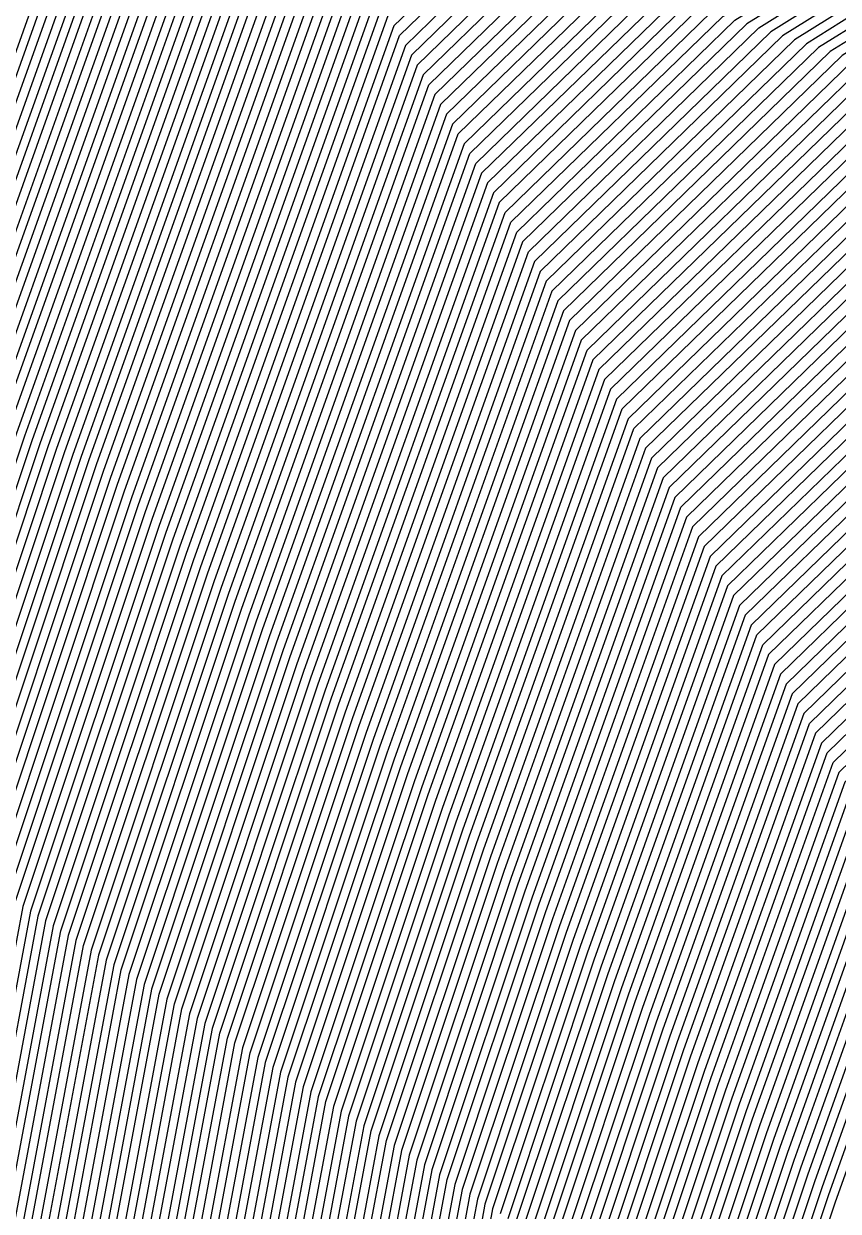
# Model space of a CAD drawing. Extents: x 7084 to 11035, y 13750 to 16729.
# Drawn here: x 8772.1 to 8827.6, y 15227 to 15308 of the extents above; entities that cross this region are included whole.
import ezdxf

# ---------------------------------------------------------------- set-up
doc = ezdxf.new("R2010")
doc.units = 0
doc.layers.add('Default', color=7, linetype='Continuous')

msp = doc.modelspace()

# ---------------------------------------------------------------- linework, layer by layer
at = {"layer": 'Default'}
for points in [[(9575.924, 15460.557), (9544.947, 15468.968), (9419.397, 15515.003), (9408.114, 15519.311), (9290.935, 15452.352), (9279.857, 15456.249), (9097.81, 15439.509), (9078.116, 15440.125), (8942.104, 15429.662), (8926.513, 15425.97), (8917.281, 15419.405), (8924.92, 15410.149), (8788.162, 15324.675), (8781.21, 15326.488), (8776.286, 15319.513), (8763.299, 15283.147), (8754.929, 15258.037), (8749.184, 15246.139), (8736.63, 15179.179)], [(8738.025, 15178.998), (8750.678, 15246.483), (8755.963, 15257.43), (8764.398, 15282.737), (8777.488, 15319.388), (8782.018, 15325.805), (8788.413, 15324.137), (8925.589, 15409.872), (8918.562, 15418.388), (8927.055, 15424.427), (8941.398, 15427.824), (9078.477, 15438.369), (9096.596, 15437.803), (9280.07, 15454.674), (9290.262, 15451.088), (9408.361, 15518.573), (9418.741, 15514.609), (9545.275, 15468.213), (9573.774, 15460.475)], [(8763.848, 15282.942), (8776.887, 15319.451), (8781.614, 15326.146), (8788.287, 15324.406), (8925.255, 15410.011), (8917.921, 15418.896), (8926.784, 15425.198), (8941.751, 15428.743), (9078.297, 15439.247), (9097.203, 15438.656), (9279.964, 15455.462), (9290.598, 15451.72), (9408.237, 15518.942), (9419.069, 15514.806), (9545.111, 15468.591), (9574.849, 15460.516)], [(9677.89, 15364.754), (9571.624, 15460.393), (9545.603, 15467.459), (9418.085, 15514.216), (9408.607, 15517.834), (9289.589, 15449.824), (9280.284, 15453.098), (9095.381, 15436.096), (9078.838, 15436.613), (8940.693, 15425.986), (8927.596, 15422.884), (8919.842, 15417.37), (8926.258, 15409.595), (8788.665, 15323.599), (8782.825, 15325.122), (8778.689, 15319.263), (8765.498, 15282.326), (8756.996, 15256.823), (8752.171, 15246.828), (8739.42, 15178.818)], [(8740.815, 15178.637), (8753.665, 15247.172), (8758.03, 15256.215), (8766.597, 15281.916), (8779.891, 15319.138), (8783.633, 15324.439), (8788.916, 15323.061), (8926.927, 15409.318), (8921.122, 15416.352), (8928.138, 15421.342), (8939.987, 15424.148), (9079.199, 15434.857), (9094.167, 15434.389), (9280.497, 15451.523), (9288.916, 15448.56), (9408.853, 15517.096), (9417.428, 15513.822), (9545.932, 15466.704), (9569.474, 15460.311), (9676.561, 15363.934)], [(9675.896, 15363.523), (9568.399, 15460.27), (9546.096, 15466.326), (9417.1, 15513.625), (9408.976, 15516.727), (9288.58, 15447.929), (9280.604, 15450.735), (9093.559, 15433.536), (9079.38, 15433.979), (8939.634, 15423.229), (8928.409, 15420.57), (8921.762, 15415.844), (8927.262, 15409.18), (8789.042, 15322.792), (8784.036, 15324.097), (8780.492, 15319.075), (8767.147, 15281.711), (8758.547, 15255.912), (8754.412, 15247.345), (8741.512, 15178.547)], [(8742.21, 15178.457), (8755.158, 15247.517), (8759.064, 15255.608), (8767.697, 15281.506), (8781.092, 15319.013), (8784.44, 15323.756), (8789.167, 15322.523), (8927.596, 15409.041), (8922.402, 15415.335), (8928.679, 15419.799), (8939.281, 15422.31), (9079.56, 15433.101), (9092.952, 15432.682), (9280.71, 15449.947), (9288.243, 15447.297), (9409.099, 15516.357), (9416.772, 15513.428), (9546.26, 15465.949), (9567.324, 15460.229), (9675.231, 15363.113)], [(8742.907, 15178.366), (8755.905, 15247.689), (8759.581, 15255.304), (8768.247, 15281.301), (8781.693, 15318.95), (8784.844, 15323.414), (8789.293, 15322.254), (8927.931, 15408.903), (8923.042, 15414.826), (8928.95, 15419.028), (8938.928, 15421.391), (9079.741, 15432.223), (9092.345, 15431.829), (9280.817, 15449.159), (9287.907, 15446.665), (9409.222, 15515.988), (9416.443, 15513.231), (9546.424, 15465.571), (9566.249, 15460.188), (9674.567, 15362.703)], [(8743.605, 15178.276), (8756.652, 15247.862), (8760.098, 15255.001), (8768.797, 15281.095), (8782.294, 15318.888), (8785.248, 15323.073), (8789.419, 15321.985), (8928.265, 15408.764), (8923.682, 15414.317), (8929.221, 15418.256), (8938.576, 15420.472), (9079.921, 15431.345), (9091.738, 15430.975), (9280.924, 15448.372), (9287.57, 15446.033), (9409.345, 15515.619), (9416.115, 15513.034), (9546.588, 15465.194), (9565.174, 15460.147), (9673.902, 15362.292)], [(9673.237, 15361.882), (9564.099, 15460.106), (9546.752, 15464.816), (9415.787, 15512.837), (9409.468, 15515.249), (9287.234, 15445.401), (9281.03, 15447.584), (9091.131, 15430.122), (9080.102, 15430.467), (8938.223, 15419.553), (8929.492, 15417.485), (8924.322, 15413.809), (8928.6, 15408.625), (8789.545, 15321.716), (8785.652, 15322.731), (8782.894, 15318.825), (8769.346, 15280.89), (8760.615, 15254.697), (8757.399, 15248.034), (8744.302, 15178.186)], [(9672.573, 15361.472), (9563.024, 15460.065), (9546.916, 15464.439), (9415.459, 15512.64), (9409.591, 15514.88), (9286.898, 15444.769), (9281.137, 15446.796), (9090.523, 15429.269), (9080.282, 15429.589), (8937.87, 15418.634), (8929.762, 15416.714), (8924.962, 15413.3), (8928.934, 15408.487), (8789.67, 15321.447), (8786.055, 15322.39), (8783.495, 15318.763), (8769.896, 15280.685), (8761.132, 15254.394), (8758.145, 15248.206), (8745, 15178.096)], [(8745.697, 15178.005), (8758.892, 15248.379), (8761.649, 15254.09), (8770.446, 15280.48), (8784.096, 15318.7), (8786.459, 15322.048), (8789.796, 15321.178), (8929.269, 15408.348), (8925.602, 15412.791), (8930.033, 15415.942), (8937.517, 15417.715), (9080.463, 15428.711), (9089.916, 15428.415), (9281.244, 15446.008), (9286.561, 15444.138), (9409.715, 15514.511), (9415.13, 15512.443)], [(9671.243, 15360.651), (9560.875, 15459.983), (9547.245, 15463.684), (9414.802, 15512.246), (9409.838, 15514.142), (9286.225, 15443.506), (9281.35, 15445.221), (9089.309, 15427.562), (9080.643, 15427.832), (8937.164, 15416.796), (8930.304, 15415.171), (8926.242, 15412.282), (8929.603, 15408.21), (8789.922, 15320.909), (8786.863, 15321.707), (8784.697, 15318.638), (8770.996, 15280.275), (8762.166, 15253.786), (8759.639, 15248.551), (8746.395, 15177.915)], [(9670.579, 15360.241), (9559.8, 15459.942), (9547.409, 15463.306), (9414.474, 15512.049), (9409.961, 15513.772), (9285.888, 15442.874), (9281.457, 15444.433), (9088.702, 15426.708), (9080.824, 15426.954), (8936.811, 15415.877), (8930.575, 15414.4), (8926.882, 15411.774), (8929.938, 15408.071), (8790.047, 15320.64), (8787.267, 15321.365), (8785.297, 15318.575), (8771.545, 15280.07), (8762.683, 15253.483), (8760.385, 15248.723), (8747.092, 15177.825)], [(8748.487, 15177.644), (8761.879, 15249.068), (8763.717, 15252.876), (8772.645, 15279.659), (8786.499, 15318.45), (8788.074, 15320.682), (8790.299, 15320.102), (8930.607, 15407.794), (8928.162, 15410.756), (8931.116, 15412.857), (8936.106, 15414.038), (9081.185, 15425.198), (9087.487, 15425.001), (9281.67, 15442.857), (9285.215, 15441.61), (9410.207, 15513.034), (9413.817, 15511.655), (9547.737, 15462.551), (9557.65, 15459.86), (9669.249, 15359.42)], [(9669.914, 15359.831), (9558.725, 15459.901), (9547.573, 15462.929), (9414.146, 15511.852), (9410.084, 15513.403), (9285.552, 15442.242), (9281.564, 15443.645), (9088.094, 15425.855), (9081.005, 15426.076), (8936.458, 15414.958), (8930.846, 15413.628), (8927.522, 15411.265), (8930.272, 15407.933), (8790.173, 15320.371), (8787.671, 15321.023), (8785.898, 15318.513), (8772.095, 15279.865), (8763.2, 15253.179), (8761.132, 15248.896)], [(8749.185, 15177.554), (8762.626, 15249.24), (8764.234, 15252.572), (8773.195, 15279.454), (8787.1, 15318.387), (8788.478, 15320.34), (8790.425, 15319.833), (8930.941, 15407.656), (8928.802, 15410.247), (8931.387, 15412.085), (8935.753, 15413.119), (9081.366, 15424.32), (9086.88, 15424.148), (9281.777, 15442.07), (9284.879, 15440.978), (9410.33, 15512.665), (9413.489, 15511.458), (9547.901, 15462.174), (9556.575, 15459.819), (9668.585, 15359.01)], [(9667.255, 15358.189), (9554.425, 15459.737), (9548.229, 15461.419), (9412.833, 15511.065), (9410.576, 15511.926), (9284.206, 15439.715), (9281.991, 15440.494), (9085.665, 15422.441), (9081.727, 15422.564), (8935.047, 15411.281), (8931.929, 15410.543), (8930.083, 15409.23), (8931.61, 15407.379), (8790.676, 15319.295), (8789.286, 15319.657), (8788.301, 15318.262), (8774.294, 15279.044), (8765.268, 15251.965), (8764.119, 15249.585), (8750.58, 15177.374)], [(9665.926, 15357.369), (9552.275, 15459.655), (9548.558, 15460.664), (9412.176, 15510.671), (9410.822, 15511.188), (9283.533, 15438.451), (9282.204, 15438.919), (9084.451, 15420.734), (9082.088, 15420.808), (8934.341, 15409.443), (8932.47, 15409), (8931.363, 15408.212), (8932.279, 15407.102), (8790.927, 15318.757), (8790.093, 15318.974), (8789.502, 15318.137), (8775.394, 15278.634), (8766.302, 15251.357), (8765.613, 15249.93), (8751.975, 15177.193), (8742.882, 15149.917)], [(8753.37, 15177.012), (8767.106, 15250.274), (8767.336, 15250.75), (8776.494, 15278.223), (8790.704, 15318.012), (8790.901, 15318.291), (8791.179, 15318.219), (8932.948, 15406.825), (8932.643, 15407.195), (8933.012, 15407.457), (8933.636, 15407.605), (9082.449, 15419.052), (9083.237, 15419.028), (9282.417, 15437.343), (9282.86, 15437.187), (9411.069, 15510.449), (9411.52, 15510.277), (9548.886, 15459.909), (9550.125, 15459.573), (9664.597, 15356.548)], [(8691.25, 14978.016), (8691.25, 15030.333), (8716.271, 15087.199), (8745.841, 15148.615), (8746.14, 15149.695), (8755.239, 15176.991), (8768.887, 15249.78), (8777.985, 15277.076), (8792.104, 15316.608), (8792.931, 15317.413), (8933.49, 15405.261), (8934.225, 15405.629), (9082.078, 15417.002), (9082.905, 15417.002), (9280.801, 15435.2), (9282.133, 15434.373), (9545.994, 15457.119), (9659.727, 15354.759)], [(8755.825, 15177.026), (8769.404, 15249.447), (8778.456, 15276.605), (8792.504, 15315.938), (8793.744, 15317.144), (8933.593, 15404.549), (8934.696, 15405.101), (9081.802, 15416.417), (9083.043, 15416.417), (9279.939, 15434.522), (9281.938, 15433.281), (9544.466, 15455.913), (9657.625, 15354.07)], [(8756.411, 15177.06), (8769.921, 15249.114), (8778.927, 15276.134), (8792.903, 15315.267), (8794.558, 15316.875), (8933.696, 15403.837), (8935.167, 15404.572), (9081.526, 15415.831), (9083.181, 15415.831), (9279.077, 15433.844), (9281.743, 15432.19), (9542.938, 15454.707), (9655.523, 15353.381)], [(9653.42, 15352.692), (9541.41, 15453.5), (9281.547, 15431.098), (9278.216, 15433.166), (9083.319, 15415.245), (9081.251, 15415.245), (8935.638, 15404.044), (8933.8, 15403.125), (8795.371, 15316.607), (8793.303, 15314.596), (8779.398, 15275.663), (8770.438, 15248.781), (8756.996, 15177.095)], [(9651.318, 15352.002), (9539.882, 15452.294), (9281.352, 15430.007), (9277.354, 15432.488), (9083.456, 15414.659), (9080.975, 15414.659), (8936.109, 15403.515), (8933.903, 15402.412), (8796.184, 15316.338), (8793.703, 15313.926), (8779.869, 15275.192), (8770.955, 15248.448), (8757.582, 15177.129)], [(9649.216, 15351.313), (9538.354, 15451.088), (9281.157, 15428.916), (9276.493, 15431.811), (9083.594, 15414.073), (9080.699, 15414.073), (8936.58, 15402.987), (8934.007, 15401.7), (8796.998, 15316.07), (8794.103, 15313.255), (8780.341, 15274.721), (8771.472, 15248.114), (8758.168, 15177.163), (8749.299, 15150.557), (8748.254, 15146.777), (8719.43, 15086.912), (8695.041, 15031.482), (8695.041, 14980.486), (8697.292, 14976.545), (8696.408, 14974.293), (8723.014, 14894.473), (8774.011, 14821.305), (8775.538, 14819.375)], [(9647.113, 15350.624), (9536.826, 15449.882), (9280.962, 15427.824), (9275.631, 15431.133), (9083.732, 15413.487), (9080.424, 15413.487), (8937.051, 15402.458), (8934.11, 15400.988), (8797.811, 15315.801), (8794.502, 15312.584), (8780.812, 15274.25), (8771.989, 15247.781), (8758.754, 15177.198)], [(9645.011, 15349.934), (9535.299, 15448.675), (9280.766, 15426.733), (9274.769, 15430.455), (9083.87, 15412.901), (9080.148, 15412.901), (8937.522, 15401.93), (8934.213, 15400.276), (8798.624, 15315.532), (8794.902, 15311.914), (8781.283, 15273.779), (8772.506, 15247.448), (8759.34, 15177.232), (8750.563, 15150.901), (8749.219, 15146.042), (8720.694, 15086.797), (8696.557, 15031.941), (8696.557, 14981.474), (8699.452, 14976.407)], [(9642.909, 15349.245), (9533.771, 15447.469), (9280.571, 15425.642), (9273.908, 15429.777), (9084.008, 15412.315), (9079.872, 15412.315), (8937.993, 15401.401), (8934.317, 15399.563), (8799.437, 15315.264), (8795.302, 15311.243), (8781.754, 15273.308), (8773.022, 15247.115), (8759.926, 15177.267), (8751.195, 15151.074), (8749.701, 15145.674), (8721.326, 15086.74), (8697.315, 15032.171), (8697.315, 14981.968), (8700.532, 14976.338), (8699.268, 14973.122), (8725.461, 14894.542)], [(9640.806, 15348.556), (9532.243, 15446.263), (9280.376, 15424.55), (9273.046, 15429.099), (9084.146, 15411.729), (9079.596, 15411.729), (8938.464, 15400.873), (8934.42, 15398.851), (8800.251, 15314.995), (8795.701, 15310.572), (8782.225, 15272.837), (8773.539, 15246.782), (8760.512, 15177.301)], [(9638.704, 15347.867), (9530.715, 15445.057), (9280.18, 15423.459), (9272.185, 15428.422), (9084.284, 15411.143), (9079.321, 15411.143), (8938.935, 15400.345), (8934.524, 15398.139), (8801.064, 15314.727), (8796.101, 15309.902), (8782.696, 15272.366), (8774.056, 15246.449), (8761.098, 15177.336)], [(8723.221, 15086.568), (8751.149, 15144.571), (8753.09, 15151.591), (8761.684, 15177.37), (8774.573, 15246.116), (8783.167, 15271.895), (8796.501, 15309.231), (8801.877, 15314.458), (8934.627, 15397.427), (8939.406, 15399.816), (9079.045, 15410.558), (9084.421, 15410.558), (9271.323, 15427.744), (9279.985, 15422.367), (9529.187, 15443.85), (9636.601, 15347.177)], [(9634.499, 15346.488), (9527.659, 15442.644), (9279.79, 15421.276), (9270.461, 15427.066), (9084.559, 15409.972), (9078.769, 15409.972), (8939.877, 15399.288), (8934.73, 15396.714), (8802.691, 15314.189), (8796.901, 15308.56), (8783.638, 15271.424), (8775.09, 15245.782), (8762.27, 15177.405)], [(9632.397, 15345.799), (9526.131, 15441.438), (9279.594, 15420.185), (9269.6, 15426.388), (9084.697, 15409.386), (9078.494, 15409.386), (8940.348, 15398.759), (8934.834, 15396.002), (8803.504, 15313.921), (8797.3, 15307.89), (8784.109, 15270.953), (8775.607, 15245.449), (8762.855, 15177.439)], [(9628.192, 15344.42), (9523.075, 15439.025), (9279.204, 15418.002), (9267.876, 15425.033), (9084.973, 15408.214), (9077.942, 15408.214), (8941.29, 15397.702), (8935.04, 15394.577), (8805.13, 15313.384), (8798.1, 15306.548), (8785.051, 15270.011), (8776.641, 15244.783)], [(9521.547, 15437.819), (9279.009, 15416.91), (9267.015, 15424.355), (9085.111, 15407.628), (9077.666, 15407.628), (8941.761, 15397.174), (8935.144, 15393.865), (8805.944, 15313.115), (8798.499, 15305.878), (8785.522, 15269.54), (8777.158, 15244.45), (8764.613, 15177.543)], [(9623.987, 15343.041), (9520.019, 15436.613), (9278.813, 15415.819), (9266.153, 15423.677), (9085.249, 15407.042), (9077.391, 15407.042), (8942.232, 15396.645), (8935.247, 15393.153), (8806.757, 15312.847), (8798.899, 15305.207), (8785.993, 15269.069), (8777.675, 15244.117), (8765.199, 15177.577)], [(8740.117, 15178.727), (8752.918, 15247), (8757.513, 15256.519), (8766.048, 15282.121), (8779.29, 15319.2), (8783.229, 15324.78), (8788.79, 15323.33), (8926.593, 15409.457), (8920.482, 15416.861), (8927.867, 15422.113), (8940.34, 15425.067), (9079.019, 15435.735), (9094.774, 15435.242)], [(9621.885, 15342.352), (9518.491, 15435.407), (9278.618, 15414.728), (9265.292, 15422.999), (9085.386, 15406.456), (9077.115, 15406.456), (8942.703, 15396.117), (8935.351, 15392.441), (8807.57, 15312.578), (8799.299, 15304.536), (8786.464, 15268.598), (8778.192, 15243.783), (8765.785, 15177.611)], [(8766.371, 15177.646), (8778.709, 15243.45), (8786.935, 15268.127), (8799.699, 15303.866), (8808.384, 15312.309), (8935.454, 15391.728), (8943.174, 15395.588), (9076.839, 15405.87), (9085.524, 15405.87), (9264.43, 15422.321), (9278.423, 15413.636), (9516.963, 15434.2), (9619.783, 15341.663)], [(9617.68, 15340.974), (9515.435, 15432.994), (9278.227, 15412.545), (9263.568, 15421.644), (9085.662, 15405.284), (9076.564, 15405.284), (8943.645, 15395.06), (8935.557, 15391.016), (8809.197, 15312.041), (8800.098, 15303.195), (8787.406, 15267.656), (8779.226, 15243.117), (8766.957, 15177.68)], [(9615.578, 15340.284), (9513.908, 15431.788), (9278.032, 15411.454), (9262.707, 15420.966), (9085.8, 15404.699), (9076.288, 15404.699), (8944.116, 15394.532), (8935.661, 15390.304), (8810.01, 15311.772), (8800.498, 15302.524), (8787.877, 15267.185), (8779.743, 15242.784), (8767.543, 15177.715), (8759.409, 15153.314), (8755.974, 15140.895), (8729.54, 15085.993)], [(9613.476, 15339.595), (9512.38, 15430.581), (9277.837, 15410.362), (9261.845, 15420.288), (9085.938, 15404.113), (9076.012, 15404.113), (8944.587, 15394.003), (8935.764, 15389.592), (8810.823, 15311.504), (8800.898, 15301.854), (8788.348, 15266.714), (8780.26, 15242.451), (8768.129, 15177.749), (8760.041, 15153.486)], [(9611.373, 15338.906), (9510.852, 15429.375), (9277.641, 15409.271), (9260.984, 15419.61), (9086.076, 15403.527), (9075.736, 15403.527), (8945.058, 15393.475), (8935.868, 15388.879), (8811.637, 15311.235), (8801.297, 15301.183), (8788.819, 15266.243), (8780.777, 15242.118), (8768.714, 15177.784), (8760.673, 15153.659)], [(8731.435, 15085.821), (8757.422, 15139.792), (8761.305, 15153.831), (8769.3, 15177.818), (8781.294, 15241.785), (8789.29, 15265.772), (8801.697, 15300.512), (8812.45, 15310.966), (8935.971, 15388.167), (8945.529, 15392.946), (9075.461, 15402.941), (9086.214, 15402.941), (9260.122, 15418.932), (9277.446, 15408.179), (9509.324, 15428.169), (9609.271, 15338.216)], [(8771.058, 15177.922), (8782.845, 15240.785), (8790.703, 15264.359), (8802.896, 15298.5), (8814.89, 15310.161), (8936.281, 15386.03), (8946.942, 15391.361), (9074.634, 15401.183), (9086.627, 15401.183), (9257.537, 15416.899), (9276.86, 15404.905), (9504.74, 15424.55), (9602.964, 15336.149)], [(9598.759, 15334.77), (9501.684, 15422.138), (9276.47, 15402.723), (9255.814, 15415.543), (9086.903, 15400.011), (9074.082, 15400.011), (8947.884, 15390.304), (8936.488, 15384.606), (8816.516, 15309.624), (8803.696, 15297.159), (8791.645, 15263.417), (8783.879, 15240.119), (8772.23, 15177.991)], [(8773.988, 15178.094), (8785.43, 15239.119), (8793.058, 15262.004), (8804.895, 15295.147), (8818.956, 15308.818), (8936.798, 15382.469), (8949.297, 15388.718), (9073.255, 15398.254), (9087.316, 15398.254), (9253.229, 15413.51), (9275.884, 15399.448), (9497.1, 15418.519), (9592.452, 15332.702)], [(8754.653, 15176.957), (8768.37, 15250.113), (8777.514, 15277.547), (8791.704, 15317.279), (8792.118, 15317.681), (8933.386, 15405.974), (8933.754, 15406.158), (9082.354, 15417.588), (9082.767, 15417.588)], [(8774.573, 15178.128), (8785.947, 15238.786), (8793.529, 15261.533), (8805.294, 15294.476), (8819.77, 15308.549), (8936.902, 15381.757), (8949.768, 15388.19), (9072.979, 15397.668), (9087.454, 15397.668), (9252.367, 15412.832), (9275.688, 15398.357), (9495.572, 15417.313), (9590.35, 15332.013)], [(8728.609, 14974.546), (8717.029, 14994.811), (8717.029, 15038.145), (8737.754, 15085.246), (8762.247, 15136.116), (8767.623, 15155.554), (8775.159, 15178.163), (8786.464, 15238.453), (8794, 15261.062), (8805.694, 15293.805), (8820.583, 15308.281), (8937.005, 15381.044), (8950.239, 15387.662), (9072.704, 15397.082), (9087.592, 15397.082), (9251.506, 15412.154), (9275.493, 15397.266), (9494.044, 15416.106), (9588.248, 15331.324)], [(9586.145, 15330.634), (9492.517, 15414.9), (9275.298, 15396.174), (9250.644, 15411.477), (9087.73, 15396.496), (9072.428, 15396.496), (8950.71, 15387.133), (8937.108, 15380.332), (8821.396, 15308.012), (8806.094, 15293.135), (8794.471, 15260.591), (8786.981, 15238.12), (8775.745, 15178.197)], [(9581.941, 15329.256), (9489.461, 15412.488), (9274.907, 15393.992), (9248.921, 15410.121), (9088.006, 15395.324), (9071.876, 15395.324), (8951.652, 15386.076), (8937.315, 15378.908), (8823.023, 15307.475), (8806.893, 15291.793), (8795.413, 15259.649), (8788.015, 15237.453), (8776.917, 15178.266), (8769.519, 15156.071)], [(9579.838, 15328.566), (9487.933, 15411.281), (9274.712, 15392.9), (9248.059, 15409.443), (9088.144, 15394.738), (9071.601, 15394.738), (8952.123, 15385.548), (8937.419, 15378.195), (8823.836, 15307.206), (8807.293, 15291.123), (8795.884, 15259.178), (8788.532, 15237.12), (8777.503, 15178.301)], [(9577.736, 15327.877), (9486.405, 15410.075), (9274.517, 15391.809), (9247.198, 15408.765), (9088.281, 15394.152), (9071.325, 15394.152), (8952.594, 15385.019), (8937.522, 15377.483), (8824.649, 15306.938), (8807.693, 15290.452), (8796.355, 15258.707), (8789.049, 15236.787), (8778.089, 15178.335), (8770.782, 15156.416), (8764.659, 15134.278), (8740.913, 15084.959), (8720.82, 15039.294), (8720.82, 14997.281), (8734.009, 14974.202), (8728.827, 14961.013), (8750.747, 14895.255)], [(8749.882, 15177.464), (8763.372, 15249.413), (8764.751, 15252.268), (8773.745, 15279.249), (8787.7, 15318.325), (8788.882, 15319.999), (8790.55, 15319.564), (8931.276, 15407.517), (8929.442, 15409.739)], [(8933.989, 15408.524), (8932.741, 15408.229), (8932.003, 15407.704), (8932.614, 15406.963), (8791.053, 15318.488), (8790.497, 15318.633), (8790.103, 15318.075), (8775.944, 15278.429), (8766.819, 15251.054), (8766.359, 15250.102), (8752.672, 15177.103)], [(8763.441, 15177.474), (8776.124, 15245.116), (8784.58, 15270.482), (8797.7, 15307.219), (8804.317, 15313.652), (8934.937, 15395.29), (8940.819, 15398.231), (9078.218, 15408.8), (9084.835, 15408.8)], [(9575.634, 15327.188), (9484.877, 15408.869), (9274.321, 15390.717), (9246.336, 15408.088), (9088.419, 15393.567), (9071.049, 15393.567), (8953.065, 15384.491), (8937.625, 15376.771), (8825.463, 15306.669), (8808.092, 15289.781), (8796.826, 15258.236), (8789.565, 15236.454), (8778.675, 15178.37)], [(9573.531, 15326.498), (9483.349, 15407.663), (9274.126, 15389.626), (9245.474, 15407.41), (9088.557, 15392.981), (9070.773, 15392.981), (8953.536, 15383.962), (8937.729, 15376.058), (8826.276, 15306.401), (8808.492, 15289.111), (8797.297, 15257.765), (8790.082, 15236.121), (8779.261, 15178.404)], [(8744.876, 15149.351), (8754.067, 15176.922), (8767.853, 15250.447), (8777.043, 15278.018), (8791.305, 15317.95), (8933.283, 15406.686), (8791.305, 15317.95)], [(9596.519, 15196.774), (9571.429, 15325.809), (9481.821, 15406.456), (9273.931, 15388.535), (9244.613, 15406.732), (9088.695, 15392.395), (9070.498, 15392.395), (8954.008, 15383.434), (8937.832, 15375.346), (8827.089, 15306.132), (8808.892, 15288.44), (8797.768, 15257.294), (8790.599, 15235.788), (8779.847, 15178.439)], [(9594.256, 15196.912), (9569.327, 15325.12), (9480.293, 15405.25), (9273.735, 15387.443), (9243.751, 15406.054), (9088.833, 15391.809), (9070.222, 15391.809), (8954.479, 15382.905), (8937.936, 15374.634), (8827.902, 15305.863), (8809.292, 15287.769), (8798.239, 15256.823), (8791.116, 15235.455), (8780.432, 15178.473)], [(9591.993, 15197.049), (9567.224, 15324.431), (9478.765, 15404.044), (9273.54, 15386.352), (9242.89, 15405.376), (9088.971, 15391.223), (9069.946, 15391.223), (8954.95, 15382.377), (8938.039, 15373.922), (8828.716, 15305.595), (8809.691, 15287.099), (8798.71, 15256.352), (8791.633, 15235.121), (8781.018, 15178.508)], [(8782.19, 15178.576), (8792.667, 15234.455), (8799.652, 15255.41), (8810.491, 15285.757), (8830.342, 15305.058), (8938.246, 15372.497), (8955.892, 15381.32), (9069.395, 15390.051), (9089.247, 15390.051), (9241.166, 15404.021), (9273.15, 15384.169), (9475.709, 15401.631), (9563.02, 15323.052), (9587.466, 15197.325)], [(9585.203, 15197.463), (9560.917, 15322.363), (9474.181, 15400.425), (9272.954, 15383.078), (9240.305, 15403.343), (9089.384, 15389.465), (9069.119, 15389.465), (8956.363, 15380.792), (8938.349, 15371.785), (8831.156, 15304.789), (8810.89, 15285.087), (8800.123, 15254.939), (8793.184, 15234.122), (8782.776, 15178.611)], [(9580.677, 15197.739), (9556.713, 15320.984), (9471.125, 15398.012), (9272.564, 15380.895), (9238.582, 15401.987), (9089.66, 15388.293), (9068.568, 15388.293), (8957.305, 15379.735), (8938.556, 15370.36), (8832.782, 15304.252), (8811.69, 15283.745), (8801.065, 15253.996), (8794.218, 15233.456), (8783.948, 15178.68)], [(8770.472, 15177.887), (8782.328, 15241.118), (8790.232, 15264.83), (8802.496, 15299.171), (8814.077, 15310.429), (8936.178, 15386.743), (8946.471, 15391.889), (9074.909, 15401.769)], [(9578.414, 15197.877), (9554.61, 15320.295), (9469.598, 15396.806), (9272.368, 15379.804), (9237.72, 15401.31), (9089.798, 15387.708), (9068.292, 15387.708), (8957.776, 15379.206), (8938.659, 15369.648), (8833.595, 15303.983), (8812.09, 15283.075), (8801.536, 15253.525), (8794.735, 15233.122), (8784.534, 15178.714)], [(9576.151, 15198.015), (9552.508, 15319.606), (9468.07, 15395.6), (9272.173, 15378.712), (9236.858, 15400.632), (9089.936, 15387.122), (9068.016, 15387.122), (8958.247, 15378.678), (8938.763, 15368.936), (8834.409, 15303.715), (8812.489, 15282.404), (8802.007, 15253.054), (8795.252, 15232.789), (8785.12, 15178.749)], [(9073.531, 15398.84), (8948.826, 15389.247), (8936.695, 15383.181), (8818.143, 15309.086), (8804.495, 15295.817), (8792.587, 15262.475), (8784.913, 15239.452), (8773.402, 15178.06)], [(9571.624, 15198.29), (9548.303, 15318.227), (9465.014, 15393.187), (9271.782, 15376.53), (9235.135, 15399.276), (9090.212, 15385.95), (9067.465, 15385.95), (8959.189, 15377.621), (8938.969, 15367.511), (8836.035, 15303.177), (8813.289, 15281.063), (8802.949, 15252.112), (8796.286, 15232.123), (8786.291, 15178.818)], [(8786.877, 15178.852), (8796.803, 15231.79), (8803.42, 15251.641), (8813.688, 15280.392), (8836.849, 15302.909), (8939.073, 15366.799), (8959.66, 15377.092), (9067.189, 15385.364), (9090.349, 15385.364), (9234.273, 15398.598), (9271.587, 15375.438), (9463.486, 15391.981), (9546.201, 15317.538), (9569.361, 15198.428)], [(9567.098, 15198.566), (9544.099, 15316.848), (9461.958, 15390.775), (9271.392, 15374.347), (9233.412, 15397.921), (9090.487, 15384.778), (9066.913, 15384.778), (8960.131, 15376.564), (8939.176, 15366.087), (8837.662, 15302.64), (8814.088, 15279.721), (8803.891, 15251.17), (8797.32, 15231.457), (8787.463, 15178.887)], [(9564.835, 15198.704), (9541.996, 15316.159), (9460.43, 15389.569), (9271.197, 15373.255), (9232.55, 15397.243), (9090.625, 15384.192), (9066.638, 15384.192), (8960.602, 15376.036), (8939.28, 15365.374), (8838.475, 15302.372), (8814.488, 15279.051), (8804.362, 15250.699), (8797.837, 15231.123), (8788.049, 15178.921)], [(9562.572, 15198.842), (9539.894, 15315.47), (9458.902, 15388.362), (9271.001, 15372.164), (9231.689, 15396.565), (9090.763, 15383.606), (9066.362, 15383.606), (8961.073, 15375.507), (8939.383, 15364.662), (8839.288, 15302.103), (8814.887, 15278.38), (8804.833, 15250.228), (8798.354, 15230.79), (8788.635, 15178.956)], [(8776.331, 15178.232), (8787.498, 15237.787), (8794.942, 15260.12), (8806.494, 15292.464), (8822.209, 15307.743), (8937.212, 15379.62), (8951.181, 15386.605), (9072.152, 15395.91), (9087.868, 15395.91)], [(9560.308, 15198.98), (9537.792, 15314.781), (9457.374, 15387.156), (9270.806, 15371.073), (9230.827, 15395.887), (9090.901, 15383.02), (9066.086, 15383.02), (8961.544, 15374.979), (8939.486, 15363.95), (8840.102, 15301.835), (8815.287, 15277.709), (8805.304, 15249.757), (8798.871, 15230.457), (8789.221, 15178.99)], [(9558.045, 15199.117), (9535.689, 15314.091), (9455.846, 15385.95), (9270.611, 15369.981), (9229.965, 15395.209), (9091.039, 15382.434), (9065.811, 15382.434), (8962.015, 15374.45), (8939.59, 15363.238), (8840.915, 15301.566), (8815.687, 15277.039), (8805.775, 15249.286), (8799.388, 15230.124), (8789.807, 15179.025)], [(9553.519, 15199.393), (9531.485, 15312.713), (9452.79, 15383.537), (9270.22, 15367.798), (9228.242, 15393.854), (9091.314, 15381.263), (9065.259, 15381.263), (8962.957, 15373.393), (8939.797, 15361.813), (8842.542, 15301.029), (8816.486, 15275.697), (8806.717, 15248.344), (8800.422, 15229.458), (8790.979, 15179.093)], [(8791.564, 15179.128), (8800.939, 15229.125), (8807.188, 15247.873), (8816.886, 15275.027), (8843.355, 15300.76), (8939.9, 15361.101), (8963.428, 15372.865), (9064.983, 15380.677), (9091.452, 15380.677), (9227.381, 15393.176)], [(9544.466, 15199.945), (9523.075, 15309.955), (9446.679, 15378.712), (9269.439, 15363.433), (9224.796, 15391.142), (9091.866, 15378.919), (9064.156, 15378.919), (8964.841, 15371.279), (8940.21, 15358.964), (8845.795, 15299.954), (8818.085, 15273.015), (8808.601, 15246.46), (8802.49, 15228.125), (8793.322, 15179.231)], [(9542.203, 15200.082), (9520.973, 15309.266), (9445.151, 15377.506), (9269.244, 15362.342), (9223.934, 15390.465), (9092.004, 15378.333), (9063.881, 15378.333), (8965.312, 15370.751), (8940.314, 15358.252), (8846.608, 15299.686), (8818.485, 15272.344), (8809.072, 15245.989), (8803.007, 15227.792), (8793.908, 15179.266)], [(9539.94, 15200.22), (9518.87, 15308.577), (9443.623, 15376.3), (9269.048, 15361.25), (9223.072, 15389.787), (9092.142, 15377.747), (9063.605, 15377.747), (8965.783, 15370.223), (8940.417, 15357.54), (8847.421, 15299.417), (8818.885, 15271.673), (8809.544, 15245.518), (8803.524, 15227.459), (8794.494, 15179.3)], [(9537.677, 15200.358), (9516.768, 15307.888), (9442.095, 15375.094), (9268.853, 15360.159), (9222.211, 15389.109), (9092.279, 15377.161), (9063.329, 15377.161), (8966.254, 15369.694), (8940.52, 15356.827), (8848.235, 15299.149), (8819.284, 15271.003), (8810.015, 15245.047), (8804.041, 15227.126), (8795.08, 15179.335)], [(9535.413, 15200.496), (9514.666, 15307.198), (9440.567, 15373.887), (9268.658, 15359.067), (9221.349, 15388.431), (9092.417, 15376.575), (9063.053, 15376.575), (8966.725, 15369.166), (8940.624, 15356.115), (8849.048, 15298.88), (8819.684, 15270.332), (8810.486, 15244.576), (8804.558, 15226.792)], [(8936.074, 15387.455), (8813.263, 15310.698), (8802.097, 15299.842), (8789.761, 15265.301), (8781.811, 15241.451), (8769.886, 15177.853)], [(9533.15, 15200.634), (9512.563, 15306.509), (9439.039, 15372.681), (9268.462, 15357.976), (9220.488, 15387.753), (9092.555, 15375.99), (9062.778, 15375.99), (8967.196, 15368.637), (8940.727, 15355.403), (8849.861, 15298.612), (8820.084, 15269.661), (8810.957, 15244.105), (8805.075, 15226.459)], [(8785.705, 15178.783), (8795.769, 15232.456), (8802.478, 15252.583), (8812.889, 15281.733), (8835.222, 15303.446), (8938.866, 15368.224), (8958.718, 15378.149), (9067.741, 15386.536), (9090.074, 15386.536)], [(9530.887, 15200.772), (9510.461, 15305.82), (9437.511, 15371.475), (9268.267, 15356.885), (9219.626, 15387.076), (9092.693, 15375.404), (9062.502, 15375.404), (8967.667, 15368.109), (8940.831, 15354.69), (8850.674, 15298.343), (8820.483, 15268.991), (8811.428, 15243.634), (8805.592, 15226.126)], [(9528.624, 15200.91), (9508.359, 15305.13), (9435.983, 15370.268), (9268.072, 15355.793), (9218.764, 15386.398), (9092.831, 15374.818), (9062.226, 15374.818), (8968.138, 15367.58), (8940.934, 15353.978), (8851.488, 15298.074), (8820.883, 15268.32), (8811.899, 15243.163), (8806.109, 15225.793)], [(9526.361, 15201.047), (9506.256, 15304.441), (9434.455, 15369.062), (9267.876, 15354.702), (9217.903, 15385.72), (9092.969, 15374.232), (9061.951, 15374.232), (8968.609, 15367.052), (8941.037, 15353.266), (8852.301, 15297.806), (8821.283, 15267.649), (8812.37, 15242.692), (8806.625, 15225.46)], [(9524.098, 15201.185), (9504.154, 15303.752), (9432.927, 15367.856), (9267.681, 15353.611), (9217.041, 15385.042), (9093.107, 15373.646), (9061.675, 15373.646), (8969.08, 15366.523), (8941.141, 15352.554), (8853.114, 15297.537), (8821.683, 15266.979), (8812.841, 15242.221), (8807.142, 15225.127)], [(8807.659, 15224.793), (8813.312, 15241.75), (8822.082, 15266.308), (8853.928, 15297.269), (8941.244, 15351.841), (8969.551, 15365.995), (9061.399, 15373.06), (9093.244, 15373.06), (9216.18, 15384.364), (9267.486, 15352.519), (9431.399, 15366.65), (9502.052, 15303.063), (9521.834, 15201.323)], [(8808.176, 15224.46), (8813.783, 15241.279), (8822.482, 15265.637), (8854.741, 15297), (8941.347, 15351.129), (8970.022, 15365.466), (9061.123, 15372.474), (9093.382, 15372.474), (9215.318, 15383.687), (9267.291, 15351.428), (9429.871, 15365.443)], [(9517.308, 15201.599), (9497.847, 15301.684), (9428.343, 15364.237), (9267.095, 15350.336), (9214.456, 15383.009), (9093.52, 15371.888), (9060.848, 15371.888), (8970.493, 15364.938), (8941.451, 15350.417), (8855.554, 15296.731), (8822.882, 15264.967), (8814.254, 15240.808), (8808.693, 15224.127)], [(9515.045, 15201.737), (9495.745, 15300.995), (9426.816, 15363.031), (9266.9, 15349.245), (9213.595, 15382.331), (9093.658, 15371.302), (9060.572, 15371.302), (8970.964, 15364.409), (8941.554, 15349.705), (8856.367, 15296.463), (8823.281, 15264.296), (8814.725, 15240.337), (8809.21, 15223.794)], [(9065.535, 15381.849), (8962.486, 15373.922), (8939.693, 15362.525), (8841.728, 15301.297), (8816.087, 15276.368), (8806.246, 15248.815), (8799.905, 15229.791), (8790.393, 15179.059)], [(9512.782, 15201.875), (9493.642, 15300.305), (9425.288, 15361.825), (9266.705, 15348.154), (9212.733, 15381.653), (9093.796, 15370.717), (9060.296, 15370.717), (8971.435, 15363.881), (8941.658, 15348.992), (8857.181, 15296.194), (8823.681, 15263.625), (8815.196, 15239.866), (8809.727, 15223.461)], [(9510.519, 15202.012), (9491.54, 15299.616), (9423.76, 15360.618), (9266.509, 15347.062), (9211.872, 15380.975), (9093.934, 15370.131), (9060.021, 15370.131), (8971.906, 15363.353), (8941.761, 15348.28), (8857.994, 15295.926), (8824.081, 15262.955), (8815.667, 15239.395), (8810.244, 15223.128)], [(9508.255, 15202.15), (9489.438, 15298.927), (9422.232, 15359.412), (9266.314, 15345.971), (9211.01, 15380.298), (9094.072, 15369.545), (9059.745, 15369.545), (8972.377, 15362.824), (8941.864, 15347.568), (8858.807, 15295.657), (8824.481, 15262.284), (8816.138, 15238.924), (8810.761, 15222.795)], [(9505.992, 15202.288), (9487.335, 15298.238), (9420.704, 15358.206), (9266.119, 15344.88), (9210.148, 15379.62), (9094.209, 15368.959), (9059.469, 15368.959), (8972.848, 15362.296), (8941.968, 15346.856), (8859.62, 15295.388), (8824.88, 15261.613), (8816.609, 15238.453), (8811.278, 15222.461)], [(9499.203, 15202.702), (9481.028, 15296.17), (9416.12, 15354.587), (9265.533, 15341.605), (9207.563, 15377.586), (9094.623, 15367.201), (9058.642, 15367.201), (8974.261, 15360.71), (8942.278, 15344.719), (8862.06, 15294.583), (8826.079, 15259.601), (8818.022, 15237.04), (8812.829, 15221.462)], [(9496.939, 15202.84), (9478.926, 15295.48), (9414.592, 15353.381), (9265.338, 15340.514), (9206.702, 15376.909), (9094.761, 15366.615), (9058.366, 15366.615), (8974.732, 15360.182), (8942.381, 15344.006), (8862.874, 15294.314), (8826.479, 15258.93), (8818.493, 15236.569), (8813.346, 15221.129)], [(8813.863, 15220.796), (8818.964, 15236.098), (8826.879, 15258.26), (8863.687, 15294.046), (8942.485, 15343.294), (8975.203, 15359.653), (9058.091, 15366.029), (9094.899, 15366.029), (9205.84, 15376.231), (9265.142, 15339.423), (9413.064, 15352.175), (9476.824, 15294.791), (9494.676, 15202.977)], [(9490.15, 15203.253), (9472.619, 15293.412), (9410.008, 15349.762), (9264.752, 15337.24), (9204.117, 15374.875), (9095.174, 15364.858), (9057.539, 15364.858), (8976.145, 15358.596), (8942.692, 15341.87), (8865.313, 15293.508), (8827.678, 15256.918), (8819.906, 15235.156), (8814.897, 15220.129)], [(9487.887, 15203.391), (9470.517, 15292.723), (9408.48, 15348.556), (9264.556, 15336.149), (9203.255, 15374.197), (9095.312, 15364.272), (9057.263, 15364.272), (8976.616, 15358.068), (8942.795, 15341.157), (8866.127, 15293.24), (8828.078, 15256.248), (8820.377, 15234.685), (8815.414, 15219.796)], [(9485.624, 15203.529), (9468.414, 15292.034), (9406.952, 15347.35), (9264.361, 15335.057), (9202.394, 15373.52), (9095.45, 15363.686), (9056.988, 15363.686), (8977.087, 15357.54), (8942.898, 15340.445), (8866.94, 15292.971), (8828.478, 15255.577), (8820.848, 15234.214), (8815.931, 15219.463)], [(8938.142, 15373.209), (8829.529, 15305.326), (8810.091, 15286.428), (8799.181, 15255.881), (8792.15, 15234.788), (8781.604, 15178.542)], [(9483.36, 15203.667), (9466.312, 15291.345), (9405.425, 15346.143), (9264.166, 15333.966), (9201.532, 15372.842), (9095.588, 15363.1), (9056.712, 15363.1), (8977.558, 15357.011), (8943.002, 15339.733), (8867.753, 15292.703), (8828.877, 15254.906), (8821.319, 15233.743), (8816.448, 15219.13)], [(8816.965, 15218.797), (8821.79, 15233.272), (8829.277, 15254.236), (8868.567, 15292.434), (8943.105, 15339.021), (8978.029, 15356.483), (9056.436, 15362.514), (9095.726, 15362.514), (9200.671, 15372.164), (9263.97, 15332.874), (9403.897, 15344.937)], [(9478.834, 15203.942), (9462.107, 15289.966), (9402.369, 15343.731), (9263.775, 15331.783), (9199.809, 15371.486), (9095.864, 15361.928), (9056.161, 15361.928), (8978.5, 15355.954), (8943.209, 15338.308), (8869.38, 15292.165), (8829.677, 15253.565), (8822.261, 15232.801), (8817.482, 15218.463)], [(9476.571, 15204.08), (9460.005, 15289.277), (9400.841, 15342.524), (9263.58, 15330.692), (9198.947, 15370.808), (9096.002, 15361.342), (9055.885, 15361.342), (8978.971, 15355.426), (8943.312, 15337.596), (8870.193, 15291.897), (8830.076, 15252.894), (8822.732, 15232.33), (8817.999, 15218.13)], [(9474.308, 15204.218), (9457.903, 15288.587), (9399.313, 15341.318), (9263.385, 15329.6), (9198.086, 15370.131), (9096.139, 15360.756), (9055.609, 15360.756), (8979.442, 15354.897), (8943.415, 15336.884), (8871.006, 15291.628), (8830.476, 15252.224), (8823.203, 15231.859), (8818.516, 15217.797)], [(9472.045, 15204.356), (9455.8, 15287.898), (9397.785, 15340.112), (9263.189, 15328.509), (9197.224, 15369.453), (9096.277, 15360.17), (9055.333, 15360.17), (8979.913, 15354.369), (8943.519, 15336.172), (8871.82, 15291.36), (8830.876, 15251.553), (8823.674, 15231.388)], [(9469.781, 15204.494), (9453.698, 15287.209), (9396.257, 15338.906), (9262.994, 15327.418), (9196.362, 15368.775), (9096.415, 15359.584), (9055.058, 15359.584), (8980.384, 15353.84), (8943.622, 15335.459), (8872.633, 15291.091), (8831.276, 15250.882), (8824.145, 15230.917), (8819.55, 15217.131)], [(8812.312, 15221.795), (8817.551, 15237.511), (8825.68, 15260.272), (8861.247, 15294.851), (8942.175, 15345.431), (8973.79, 15361.239), (9058.918, 15367.787)], [(8820.067, 15216.798), (8824.616, 15230.446), (8831.675, 15250.212), (8873.446, 15290.823), (8943.726, 15334.747), (8980.855, 15353.312), (9054.782, 15358.999), (9096.553, 15358.999), (9195.501, 15368.097), (9262.799, 15326.326), (9394.729, 15337.699), (9451.596, 15286.52), (9467.518, 15204.632)], [(9465.255, 15204.77), (9449.493, 15285.83), (9393.201, 15336.493), (9262.603, 15325.235), (9194.639, 15367.419), (9096.691, 15358.413), (9054.506, 15358.413), (8981.326, 15352.783), (8943.829, 15334.035), (8874.26, 15290.554), (8832.075, 15249.541), (8825.087, 15229.975), (8820.584, 15216.465)], [(9462.992, 15204.907), (9447.391, 15285.141), (9391.673, 15335.287), (9262.408, 15324.143), (9193.778, 15366.742), (9096.829, 15357.827), (9054.231, 15357.827), (8981.797, 15352.255), (8943.932, 15333.322), (8875.073, 15290.285), (8832.475, 15248.87), (8825.558, 15229.504), (8821.101, 15216.131)], [(9458.466, 15205.183), (9443.186, 15283.762), (9388.617, 15332.874), (9262.017, 15321.961), (9192.054, 15365.386), (9097.104, 15356.655), (9053.679, 15356.655), (8982.739, 15351.198), (8944.139, 15331.898), (8876.699, 15289.748), (8833.274, 15247.529), (8826.5, 15228.562), (8822.135, 15215.465)], [(8823.168, 15214.799), (8827.442, 15227.62), (8834.074, 15246.188), (8878.326, 15289.211), (8944.346, 15330.473), (8983.682, 15350.141), (9053.128, 15355.483), (9097.38, 15355.483), (9190.331, 15364.03), (9261.627, 15319.778), (9385.561, 15330.462), (9438.982, 15282.384), (9453.939, 15205.459)], [(8940.003, 15360.389), (8844.168, 15300.492), (8817.286, 15274.356), (8807.659, 15247.402), (8801.456, 15228.791), (8792.15, 15179.162)], [(8814.38, 15220.462), (8819.435, 15235.627), (8827.279, 15257.589), (8864.5, 15293.777), (8942.588, 15342.582)], [(8782.421, 15325.463), (8778.089, 15319.325), (8764.948, 15282.532), (8756.479, 15257.126), (8751.425, 15246.655), (8738.722, 15178.908)], [(8751.277, 15177.283), (8764.866, 15249.757), (8765.785, 15251.661), (8774.844, 15278.839), (8788.902, 15318.2), (8789.689, 15319.316)], [(8815.703, 15309.892), (8803.296, 15297.83), (8791.174, 15263.888), (8783.362, 15240.452), (8771.644, 15177.956)], [(8817.33, 15309.355), (8804.095, 15296.488), (8792.116, 15262.946), (8784.396, 15239.786), (8772.816, 15178.025)], [(8831.969, 15304.52), (8811.29, 15284.416), (8800.594, 15254.468), (8793.701, 15233.789), (8783.362, 15178.645)], [(8844.981, 15300.223), (8817.685, 15273.685), (8808.13, 15246.931), (8801.973, 15228.458), (8792.736, 15179.197)], [(8860.434, 15295.12), (8825.28, 15260.942), (8817.08, 15237.982), (8811.795, 15222.128)], [(8875.886, 15290.017), (8832.874, 15248.2), (8826.029, 15229.033), (8821.618, 15215.798)], [(8877.513, 15289.48), (8833.674, 15246.858), (8826.971, 15228.091), (8822.652, 15215.132)], [(8767.853, 15250.447), (8777.043, 15278.018)], [(8776.641, 15244.783), (8764.027, 15177.508)], [(8823.674, 15231.388), (8819.033, 15217.464)]]:
    msp.add_lwpolyline(points, dxfattribs=at)

doc.saveas('drawing.dxf')
